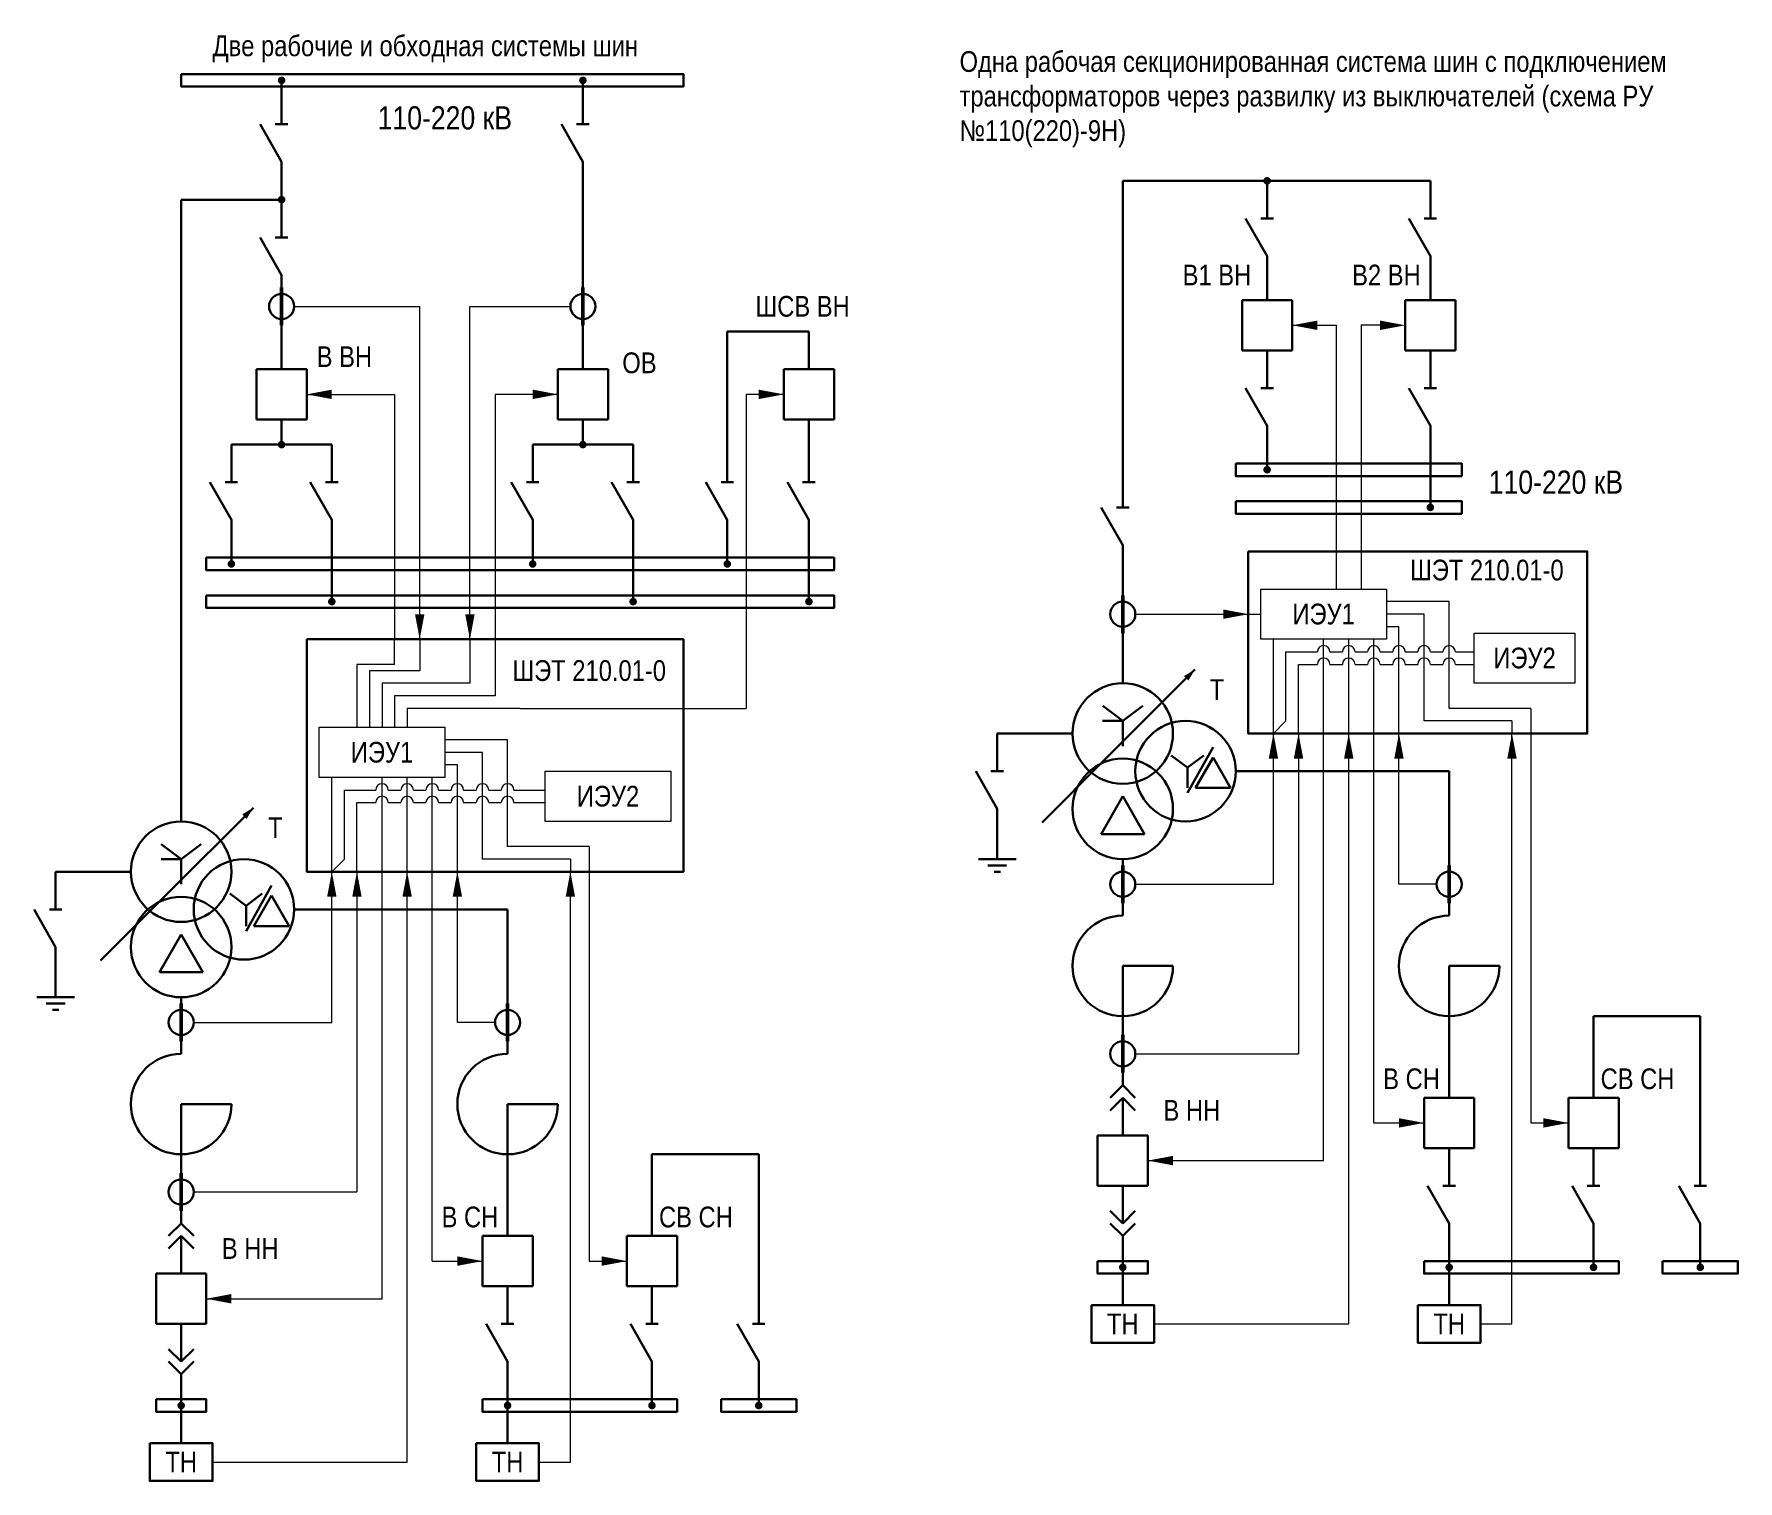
# Model space of a CAD drawing. Header units: millimetres. Extents: x 2410 to 4076, y 2105 to 2893.
# Drawn here: x 3367.7 to 3639.1, y 2660 to 2890.4 of the extents above; entities that cross this region are included whole.
import ezdxf
from ezdxf.enums import TextEntityAlignment as Align

# ---------------------------------------------------------------- set-up
doc = ezdxf.new("R2010")
doc.units = ezdxf.units.MM
doc.layers.add('Основная', color=7, linetype='Continuous', lineweight=30)
doc.layers.add('Тонкая', color=7, linetype='Continuous', lineweight=5)
doc.styles.add('Narrow', font='ARIALN.TTF', dxfattribs={"height": 1.8})
doc.styles.add('Вывод', font='tahoma.ttf', dxfattribs={"height": 2.5})
doc.styles.add('Компонент', font='ARIALN.TTF', dxfattribs={"height": 3.5})

# ---------------------------------------------------------------- blocks, each defined once
blk = doc.blocks.new('*U205')
at = {"ltscale": 0.25}
blk.add_circle((0, 0), 2, dxfattribs=at)
at = {"layer": 'Основная', "color": 0, "lineweight": 50}
blk.add_line((0, -3), (0, 3), dxfattribs=at)
at = {"layer": 'Основная', "style": 'Компонент'}
blk.add_attdef('ОУ', text='', height=3.5, dxfattribs=at).set_placement((-6, 0), align=Align.MIDDLE_CENTER)
blk = doc.blocks.new('*U204')
at = {"ltscale": 0.25}
for p, q in [((-3.46, -4), (0, 2)), ((0, 2), (3.46, -4)), ((-3.46, -4), (3.46, -4))]:
    blk.add_line(p, q, dxfattribs=at)
blk.add_circle((0, 0), 8, dxfattribs=at)
at = {"layer": 'Основная', "style": 'Компонент'}
blk.add_attdef('ОУ', text='', height=3.5, dxfattribs=at).set_placement((17, 0), align=Align.MIDDLE_CENTER)
blk = doc.blocks.new('*U203')
at = {"ltscale": 0.25}
for p, q in [((0, 0), (-20, 0)), ((14.44, 0), (0, 0))]:
    blk.add_line(p, q, dxfattribs=at)
blk.add_lwpolyline([(-18, 0, 1, 0, 0), (-20, 0, 0, 0, 0)], format="xyseb", dxfattribs=at)
at = {"layer": 'Основная', "style": 'Вывод'}
blk.add_attdef('ОС', text='', height=2.5, dxfattribs=at).set_placement((3, 2), align=Align.MIDDLE_CENTER)
blk = doc.blocks.new('*U201')
at = {"ltscale": 0.25}
for q in [(-3.2, 4.4), (3.2, 4.4), (0, -2), (3.21, 2)]:
    blk.add_line((0, 2), q, dxfattribs=at)
blk.add_circle((0, 0), 8, dxfattribs=at)
at = {"layer": 'Основная', "style": 'Компонент'}
blk.add_attdef('ОУ', text='', height=3.5, dxfattribs=at).set_placement((-17, 0), align=Align.MIDDLE_CENTER)
blk = doc.blocks.new('*U41')
at = {"layer": 'Основная', "color": 0}
blk.add_line((0, 0), (6, 3.43), dxfattribs=at)
blk = doc.blocks.new('*U6')
at = {"layer": 'Основная', "color": 0}
blk.add_line((0, -1), (0, 1), dxfattribs=at)
blk = doc.blocks.new('*U202')
at = {"layer": 'Основная', "color": 0}
for p, q in [((0, 3), (0, 9)), ((0, -9), (0, -3))]:
    blk.add_line(p, q, dxfattribs=at)
at = {"ltscale": 0.25, "rotation": 89.99999999999999}
blk.add_blockref('*U6', (0, 3), dxfattribs=at)
at = {"layer": 'Основная', "ltscale": 0.25, "rotation": 89.99999999999999}
blk.add_blockref('*U41', (0, -3), dxfattribs=at)
at = {"layer": 'Основная'}
for tag, height, style, p in [('В1', 2.5, 'Вывод', (2, 7)), ('ОУ', 3.5, 'Компонент', (-12, 0)), ('В2', 2.5, 'Вывод', (2, -7))]:
    blk.add_attdef(tag, text='', height=height, dxfattribs=dict(at, style=style)).set_placement(p, align=Align.MIDDLE_CENTER)
blk = doc.blocks.new('*U195')
at = {"layer": 'Основная'}
for p, q in [((0, 3), (0, 0)), ((-3, 0), (3, 0)), ((-1.5, -1), (1.5, -1)), ((-0.5, -2), (0.5, -2))]:
    blk.add_line(p, q, dxfattribs=at)
blk = doc.blocks.new('*U19')
at = {"layer": 'Основная'}
for p, q in [((0, 0), (-8, 0)), ((-8, -8), (-8, 0)), ((0, -8), (0, 0)), ((0, -8), (-8, -8))]:
    blk.add_line(p, q, dxfattribs=at)
at = {"layer": 'Основная', "style": 'Компонент'}
blk.add_attdef('ОУ', text='', height=3.5, dxfattribs=at).set_placement((-15, -3), align=Align.MIDDLE_CENTER)
blk = doc.blocks.new('*U15')
at = {"layer": 'Основная', "color": 0}
for p, q in [((0, 3), (0, 9)), ((0, -9), (0, -3))]:
    blk.add_line(p, q, dxfattribs=at)
at = {"ltscale": 0.25, "rotation": 89.99999999999999}
blk.add_blockref('*U6', (0, 3), dxfattribs=at)
at = {"layer": 'Основная', "ltscale": 0.25, "rotation": 89.99999999999999}
blk.add_blockref('*U41', (0, -3), dxfattribs=at)
at = {"layer": 'Основная'}
for tag, height, style, p in [('В1', 2.5, 'Вывод', (2, 7)), ('ОУ', 3.5, 'Компонент', (-12, 0)), ('В2', 2.5, 'Вывод', (2, -7))]:
    blk.add_attdef(tag, text='', height=height, dxfattribs=dict(at, style=style)).set_placement(p, align=Align.MIDDLE_CENTER)
blk = doc.blocks.new('*U176')
at = {"ltscale": 0.35}
for q in [(-8, 0), (0, -8)]:
    blk.add_line((0, 0), q, dxfattribs=at)
blk.add_arc((0, 0), 8, 180, 90, dxfattribs=at)
at = {"layer": 'Основная', "style": 'Компонент'}
blk.add_attdef('ОУ', text='', height=3.5, dxfattribs=at).set_placement((-17, 0), align=Align.MIDDLE_CENTER)
blk = doc.blocks.new('*U177')
at = {"ltscale": 0.25}
blk.add_circle((0, 0), 2, dxfattribs=at)
at = {"layer": 'Основная', "color": 0, "lineweight": 50}
blk.add_line((0, -3), (0, 3), dxfattribs=at)
at = {"layer": 'Основная', "style": 'Компонент'}
blk.add_attdef('ОУ', text='', height=3.5, dxfattribs=at).set_placement((-6, 0), align=Align.MIDDLE_CENTER)
blk = doc.blocks.new('*U80')
at = {"layer": 'Основная', "ltscale": 0.25}
for p, q in [((2, 2), (0, 0)), ((0, 0), (2, -2))]:
    blk.add_line(p, q, dxfattribs=at)
blk = doc.blocks.new('*U65')
at = {"color": 0}
for p, q in [((0, 6), (0, 2)), ((0, 0), (0, -6))]:
    blk.add_line(p, q, dxfattribs=at)
at = {"color": 0, "ltscale": 0.25, "xscale": -1, "rotation": 90}
for p in [(0, 2), (0, 0)]:
    blk.add_blockref('*U80', p, dxfattribs=at)
at = {"layer": 'Основная'}
for tag, height, style, p in [('ОУ2', 3.5, 'Компонент', (-5, 6)), ('В2', 2.5, 'Вывод', (3, 6)), ('ОУ1', 3.5, 'Компонент', (-5, -6)), ('В1', 2.5, 'Вывод', (3, -6))]:
    blk.add_attdef(tag, text='', height=height, dxfattribs=dict(at, style=style)).set_placement(p, align=Align.MIDDLE_CENTER)
blk = doc.blocks.new('*U66')
at = {"color": 0}
for p, q in [((0, 0), (0, 6)), ((0, -6), (0, -2))]:
    blk.add_line(p, q, dxfattribs=at)
at = {"color": 0, "ltscale": 0.25, "rotation": 89.99999999999999}
for p in [(0, 0), (0, -2)]:
    blk.add_blockref('*U80', p, dxfattribs=at)
at = {"layer": 'Основная'}
for tag, height, style, p in [('ОУ1', 3.5, 'Компонент', (-5, 6)), ('В1', 2.5, 'Вывод', (3, 6)), ('ОУ2', 3.5, 'Компонент', (-5, -6)), ('В2', 2.5, 'Вывод', (3, -6))]:
    blk.add_attdef(tag, text='', height=height, dxfattribs=dict(at, style=style)).set_placement(p, align=Align.MIDDLE_CENTER)
blk = doc.blocks.new('*U165')
at = {"ltscale": 0.35}
for q in [(-8, 0), (0, -8)]:
    blk.add_line((0, 0), q, dxfattribs=at)
blk.add_arc((0, 0), 8, 180, 90, dxfattribs=at)
at = {"layer": 'Основная', "style": 'Компонент'}
blk.add_attdef('ОУ', text='', height=3.5, dxfattribs=at).set_placement((-17, 0), align=Align.MIDDLE_CENTER)
blk = doc.blocks.new('*U166')
at = {"ltscale": 0.25}
blk.add_circle((0, 0), 2, dxfattribs=at)
at = {"layer": 'Основная', "color": 0, "lineweight": 50}
blk.add_line((0, -3), (0, 3), dxfattribs=at)
at = {"layer": 'Основная', "style": 'Компонент'}
blk.add_attdef('ОУ', text='', height=3.5, dxfattribs=at).set_placement((-6, 0), align=Align.MIDDLE_CENTER)
blk = doc.blocks.new('*U119')
at = {"ltscale": 0.25}
blk.add_circle((0, 0), 2, dxfattribs=at)
at = {"layer": 'Основная', "color": 0, "lineweight": 50}
blk.add_line((0, -3), (0, 3), dxfattribs=at)
at = {"layer": 'Основная', "style": 'Компонент'}
blk.add_attdef('ОУ', text='', height=3.5, dxfattribs=at).set_placement((-6, 0), align=Align.MIDDLE_CENTER)
blk = doc.blocks.new('*U142')
at = {"ltscale": 0.25}
blk.add_circle((0, 0), 2, dxfattribs=at)
at = {"layer": 'Основная', "color": 0, "lineweight": 50}
blk.add_line((0, -3), (0, 3), dxfattribs=at)
at = {"layer": 'Основная', "style": 'Компонент'}
blk.add_attdef('ОУ', text='', height=3.5, dxfattribs=at).set_placement((-6, 0), align=Align.MIDDLE_CENTER)
blk = doc.blocks.new('*U143')
at = {"ltscale": 0.25}
for p, q in [((-3.46, -4), (0, 2)), ((0, 2), (3.46, -4)), ((-3.46, -4), (3.46, -4))]:
    blk.add_line(p, q, dxfattribs=at)
blk.add_circle((0, 0), 8, dxfattribs=at)
at = {"layer": 'Основная', "style": 'Компонент'}
blk.add_attdef('ОУ', text='', height=3.5, dxfattribs=at).set_placement((17, 0), align=Align.MIDDLE_CENTER)
blk = doc.blocks.new('*U144')
at = {"ltscale": 0.25}
for p, q in [((0, 0), (-20, 0)), ((14.44, 0), (0, 0))]:
    blk.add_line(p, q, dxfattribs=at)
blk.add_lwpolyline([(-18, 0, 1, 0, 0), (-20, 0, 0, 0, 0)], format="xyseb", dxfattribs=at)
at = {"layer": 'Основная', "style": 'Вывод'}
blk.add_attdef('ОС', text='', height=2.5, dxfattribs=at).set_placement((3, 2), align=Align.MIDDLE_CENTER)
blk = doc.blocks.new('*U145')
at = {"ltscale": 0.25}
for q in [(-3.2, 4.4), (3.2, 4.4), (0, -2), (3.21, 2)]:
    blk.add_line((0, 2), q, dxfattribs=at)
blk.add_circle((0, 0), 8, dxfattribs=at)
at = {"layer": 'Основная', "style": 'Компонент'}
blk.add_attdef('ОУ', text='', height=3.5, dxfattribs=at).set_placement((-17, 0), align=Align.MIDDLE_CENTER)
blk = doc.blocks.new('*U137')
at = {"layer": 'Основная', "color": 0}
for p, q in [((0, 3), (0, 9)), ((0, -9), (0, -3))]:
    blk.add_line(p, q, dxfattribs=at)
at = {"ltscale": 0.25, "rotation": 89.99999999999999}
blk.add_blockref('*U6', (0, 3), dxfattribs=at)
at = {"layer": 'Основная', "ltscale": 0.25, "rotation": 89.99999999999999}
blk.add_blockref('*U41', (0, -3), dxfattribs=at)
at = {"layer": 'Основная'}
for tag, height, style, p in [('В1', 2.5, 'Вывод', (2, 7)), ('ОУ', 3.5, 'Компонент', (-12, 0)), ('В2', 2.5, 'Вывод', (2, -7))]:
    blk.add_attdef(tag, text='', height=height, dxfattribs=dict(at, style=style)).set_placement(p, align=Align.MIDDLE_CENTER)
blk = doc.blocks.new('*U138')
at = {"layer": 'Основная'}
for p, q in [((0, 3), (0, 0)), ((-3, 0), (3, 0)), ((-1.5, -1), (1.5, -1)), ((-0.5, -2), (0.5, -2))]:
    blk.add_line(p, q, dxfattribs=at)
blk = doc.blocks.new('*U141')
at = {"ltscale": 0.35}
for q in [(-8, 0), (0, -8)]:
    blk.add_line((0, 0), q, dxfattribs=at)
blk.add_arc((0, 0), 8, 180, 90, dxfattribs=at)
at = {"layer": 'Основная', "style": 'Компонент'}
blk.add_attdef('ОУ', text='', height=3.5, dxfattribs=at).set_placement((-17, 0), align=Align.MIDDLE_CENTER)
blk = doc.blocks.new('*U135')
at = {"ltscale": 0.25}
blk.add_circle((0, 0), 2, dxfattribs=at)
at = {"layer": 'Основная', "color": 0, "lineweight": 50}
blk.add_line((0, -3), (0, 3), dxfattribs=at)
at = {"layer": 'Основная', "style": 'Компонент'}
blk.add_attdef('ОУ', text='', height=3.5, dxfattribs=at).set_placement((-6, 0), align=Align.MIDDLE_CENTER)
blk = doc.blocks.new('*U131')
at = {"ltscale": 0.35}
for q in [(-8, 0), (0, -8)]:
    blk.add_line((0, 0), q, dxfattribs=at)
blk.add_arc((0, 0), 8, 180, 90, dxfattribs=at)
at = {"layer": 'Основная', "style": 'Компонент'}
blk.add_attdef('ОУ', text='', height=3.5, dxfattribs=at).set_placement((-17, 0), align=Align.MIDDLE_CENTER)
blk = doc.blocks.new('*U132')
at = {"ltscale": 0.25}
blk.add_circle((0, 0), 2, dxfattribs=at)
at = {"layer": 'Основная', "color": 0, "lineweight": 50}
blk.add_line((0, -3), (0, 3), dxfattribs=at)
at = {"layer": 'Основная', "style": 'Компонент'}
blk.add_attdef('ОУ', text='', height=3.5, dxfattribs=at).set_placement((-6, 0), align=Align.MIDDLE_CENTER)
blk = doc.blocks.new('*U123')
at = {"ltscale": 0.25}
blk.add_circle((0, 0), 2, dxfattribs=at)
at = {"layer": 'Основная', "color": 0, "lineweight": 50}
blk.add_line((0, -3), (0, 3), dxfattribs=at)
at = {"layer": 'Основная', "style": 'Компонент'}
blk.add_attdef('ОУ', text='', height=3.5, dxfattribs=at).set_placement((-6, 0), align=Align.MIDDLE_CENTER)
blk = doc.blocks.new('*U149')
at = {"ltscale": 0.25}
blk.add_circle((0, 0), 2, dxfattribs=at)
at = {"layer": 'Основная', "color": 0, "lineweight": 50}
blk.add_line((0, -3), (0, 3), dxfattribs=at)
at = {"layer": 'Основная', "style": 'Компонент'}
blk.add_attdef('ОУ', text='', height=3.5, dxfattribs=at).set_placement((-6, 0), align=Align.MIDDLE_CENTER)

msp = doc.modelspace()

# ---------------------------------------------------------------- linework, layer by layer
at = {"layer": 'Основная'}
for p, q in [((3407.14, 2882.05), (3407.14, 2883.05)), ((3455.14, 2882.05), (3455.14, 2883.05)), ((3554.14, 2867.05), (3541.14, 2867.05)), ((3541.14, 2867.05), (3541.14, 2815.05)), ((3590.14, 2867.05), (3554.14, 2867.05)), ((3407.14, 2864.05), (3391.14, 2864.05)), ((3455.14, 2864.05), (3455.14, 2846.05)), ((3564.14, 2849.05), (3564.14, 2848.05)), ((3590.14, 2849.05), (3590.14, 2848.05)), ((3407.14, 2846.05), (3407.14, 2837.05)), ((3455.14, 2846.05), (3455.14, 2837.05)), ((3491.14, 2843.05), (3478.14, 2843.05)), ((3478.14, 2843.05), (3478.14, 2825.05)), ((3491.14, 2837.05), (3491.14, 2843.05)), ((3407.14, 2829.05), (3407.14, 2825.05)), ((3455.14, 2829.05), (3455.14, 2825.05)), ((3491.14, 2825.05), (3491.14, 2829.05)), ((3399.14, 2825.05), (3407.14, 2825.05)), ((3407.14, 2825.05), (3415.14, 2825.05)), ((3447.14, 2825.05), (3455.14, 2825.05)), ((3455.14, 2825.05), (3463.14, 2825.05)), ((3564.14, 2822.05), (3564.14, 2821.05)), ((3590.14, 2822.05), (3590.14, 2816.05)), ((3590.14, 2816.05), (3590.14, 2815.05)), ((3399.14, 2807.05), (3399.14, 2806.05)), ((3415.14, 2807.05), (3415.14, 2801.05)), ((3447.14, 2807.05), (3447.14, 2806.05)), ((3463.14, 2807.05), (3463.14, 2801.05)), ((3478.14, 2807.05), (3478.14, 2806.05)), ((3491.14, 2807.05), (3491.14, 2801.05)), ((3415.14, 2801.05), (3415.14, 2800.05)), ((3463.14, 2801.05), (3463.14, 2800.05)), ((3491.14, 2801.05), (3491.14, 2800.05)), ((3541.14, 2789.05), (3541.14, 2787.05)), ((3551.47, 2769.58), (3555.52, 2776.87)), ((3551.47, 2773.63), (3548.87, 2775.57)), ((3551.47, 2773.63), (3554.06, 2775.57)), ((3552.71, 2770.39), (3555.52, 2775.25)), ((3555.52, 2775.25), (3558.32, 2770.39)), ((3551.47, 2773.63), (3551.47, 2770.39)), ((3593.14, 2773.05), (3593.14, 2750.05)), ((3552.71, 2770.39), (3558.32, 2770.39)), ((3391.14, 2767.05), (3391.14, 2765.05)), ((3401.47, 2751.63), (3398.87, 2753.57)), ((3401.47, 2747.58), (3405.52, 2754.87)), ((3401.47, 2751.63), (3404.06, 2753.57)), ((3402.71, 2748.39), (3405.52, 2753.25)), ((3405.52, 2753.25), (3408.32, 2748.39)), ((3401.47, 2751.63), (3401.47, 2748.39)), ((3443.14, 2751.05), (3443.14, 2728.05)), ((3402.71, 2748.39), (3408.32, 2748.39)), ((3541.14, 2742.05), (3541.14, 2723.05)), ((3616.14, 2721.05), (3616.14, 2734.05)), ((3616.14, 2734.05), (3633.14, 2734.05)), ((3633.14, 2734.05), (3633.14, 2709.05)), ((3391.14, 2720.05), (3391.14, 2701.05)), ((3466.14, 2699.05), (3466.14, 2712.05)), ((3466.14, 2712.05), (3483.14, 2712.05)), ((3483.14, 2712.05), (3483.14, 2687.05)), ((3541.14, 2695.05), (3541.14, 2693.05)), ((3541.14, 2693.05), (3541.14, 2688.05)), ((3593.14, 2695.05), (3593.14, 2693.05)), ((3593.14, 2693.05), (3593.14, 2688.05)), ((3616.14, 2695.05), (3616.14, 2694.05)), ((3633.14, 2695.05), (3633.14, 2694.05)), ((3391.14, 2673.05), (3391.14, 2671.05)), ((3391.14, 2671.05), (3391.14, 2666.05)), ((3443.14, 2673.05), (3443.14, 2671.05)), ((3443.14, 2671.05), (3443.14, 2666.05)), ((3466.14, 2673.05), (3466.14, 2672.05)), ((3483.14, 2673.05), (3483.14, 2672.05))]:
    msp.add_line(p, q, dxfattribs=at)
at = {"layer": 'Основная', "ltscale": 0.35}
for p, q in [((3391.14, 2767.05), (3391.14, 2864.05)), ((3541.14, 2789.05), (3541.14, 2805.05))]:
    msp.add_line(p, q, dxfattribs=at)
at = {"layer": 'Основная', "ltscale": 0.25}
for p, q in [((3593.14, 2735.05), (3593.14, 2721.05)), ((3443.14, 2713.05), (3443.14, 2699.05))]:
    msp.add_line(p, q, dxfattribs=at)
at = {"layer": 'Основная'}
for points in [[(3391.14, 2884.05), (3471.14, 2884.05), (3471.14, 2882.05), (3391.14, 2882.05)], [(3559.14, 2822.05), (3595.14, 2822.05), (3595.14, 2820.05), (3559.14, 2820.05)], [(3559.14, 2816.05), (3595.14, 2816.05), (3595.14, 2814.05), (3559.14, 2814.05)], [(3395.14, 2807.05), (3495.14, 2807.05), (3495.14, 2805.05), (3395.14, 2805.05)], [(3561.14, 2808.05), (3615.14, 2808.05), (3615.14, 2779.05), (3561.14, 2779.05)], [(3395.14, 2801.05), (3495.14, 2801.05), (3495.14, 2799.05), (3395.14, 2799.05)], [(3411.14, 2794.05), (3471.14, 2794.05), (3471.14, 2757.05), (3411.14, 2757.05)], [(3537.14, 2695.05), (3545.14, 2695.05), (3545.14, 2693.05), (3537.14, 2693.05)], [(3589.14, 2695.05), (3620.14, 2695.05), (3620.14, 2693.05), (3589.14, 2693.05)], [(3627.14, 2695.05), (3639.14, 2695.05), (3639.14, 2693.05), (3627.14, 2693.05)], [(3536.14, 2688.05), (3546.14, 2688.05), (3546.14, 2682.05), (3536.14, 2682.05)], [(3588.14, 2688.05), (3598.14, 2688.05), (3598.14, 2682.05), (3588.14, 2682.05)], [(3387.14, 2673.05), (3395.14, 2673.05), (3395.14, 2671.05), (3387.14, 2671.05)], [(3439.14, 2673.05), (3470.14, 2673.05), (3470.14, 2671.05), (3439.14, 2671.05)], [(3477.14, 2673.05), (3489.14, 2673.05), (3489.14, 2671.05), (3477.14, 2671.05)], [(3386.14, 2666.05), (3396.14, 2666.05), (3396.14, 2660.05), (3386.14, 2660.05)], [(3438.14, 2666.05), (3448.14, 2666.05), (3448.14, 2660.05), (3438.14, 2660.05)]]:
    msp.add_lwpolyline(points, close=True, dxfattribs=at)
at = {"layer": 'Основная', "ltscale": 0.25, "const_width": 0.6}
for points in [[(3406.84, 2883.05, 1), (3407.44, 2883.05, 1)], [(3454.84, 2883.05, 1), (3455.44, 2883.05, 1)], [(3564.44, 2867.05, 1), (3563.84, 2867.05, 1)], [(3407.44, 2864.05, 1), (3406.84, 2864.05, 1)], [(3407.44, 2825.05, 1), (3406.84, 2825.05, 1)], [(3455.44, 2825.05, 1), (3454.84, 2825.05, 1)], [(3563.84, 2821.05, 1), (3564.44, 2821.05, 1)], [(3589.84, 2815.05, 1), (3590.44, 2815.05, 1)], [(3398.84, 2806.05, 1), (3399.44, 2806.05, 1)], [(3446.84, 2806.05, 1), (3447.44, 2806.05, 1)], [(3477.84, 2806.05, 1), (3478.44, 2806.05, 1)], [(3414.84, 2800.05, 1), (3415.44, 2800.05, 1)], [(3462.84, 2800.05, 1), (3463.44, 2800.05, 1)], [(3490.84, 2800.05, 1), (3491.44, 2800.05, 1)], [(3540.84, 2694.05, 1), (3541.44, 2694.05, 1)], [(3592.84, 2694.05, 1), (3593.44, 2694.05, 1)], [(3615.84, 2694.05, 1), (3616.44, 2694.05, 1)], [(3632.84, 2694.05, 1), (3633.44, 2694.05, 1)], [(3390.84, 2672.05, 1), (3391.44, 2672.05, 1)], [(3442.84, 2672.05, 1), (3443.44, 2672.05, 1)], [(3465.84, 2672.05, 1), (3466.44, 2672.05, 1)], [(3482.84, 2672.05, 1), (3483.44, 2672.05, 1)]]:
    msp.add_lwpolyline(points, format="xyb", close=True, dxfattribs=at)
at = {"layer": 'Основная', "ltscale": 0.35}
for points in [[(3521.14, 2779.05), (3523.14, 2779.05)], [(3523.14, 2779.05), (3533.14, 2779.05)], [(3541.14, 2759.05), (3541.14, 2750.05)], [(3593.14, 2759.05), (3593.14, 2750.05)], [(3371.14, 2757.05), (3373.14, 2757.05)], [(3373.14, 2757.05), (3383.14, 2757.05)], [(3391.14, 2737.05), (3391.14, 2728.05)], [(3443.14, 2737.05), (3443.14, 2728.05)]]:
    msp.add_lwpolyline(points, dxfattribs=at)
at = {"layer": 'Основная'}
for points in [[(3559.14, 2773.05), (3567.14, 2773.05)], [(3567.14, 2773.05), (3593.14, 2773.05)], [(3409.14, 2751.05), (3417.14, 2751.05)], [(3417.14, 2751.05), (3443.14, 2751.05)]]:
    msp.add_lwpolyline(points, dxfattribs=at)
at = {"layer": 'Основная', "ltscale": 0.35}
for centre in [(3551.14, 2773.05), (3401.14, 2751.05)]:
    msp.add_circle(centre, 8, dxfattribs=at)
at = {"layer": 'Тонкая'}
for p, q in [((3409.14, 2847.05), (3429.14, 2847.05)), ((3429.14, 2794.05), (3429.14, 2847.05)), ((3437.14, 2794.05), (3437.14, 2847.05)), ((3437.14, 2847.05), (3453.14, 2847.05)), ((3568.14, 2844.05), (3575.14, 2844.05)), ((3575.14, 2844.05), (3575.14, 2808.05)), ((3584.14, 2844.05), (3579.14, 2844.05)), ((3579.14, 2844.05), (3579.14, 2808.05)), ((3411.14, 2833.05), (3425.14, 2833.05)), ((3425.14, 2833.05), (3425.14, 2794.05)), ((3451.14, 2833.05), (3441.14, 2833.05)), ((3441.14, 2833.05), (3441.14, 2794.05)), ((3487.14, 2833.05), (3481.14, 2833.05)), ((3481.14, 2833.05), (3481.14, 2783.05)), ((3575.14, 2808.05), (3575.14, 2802.05)), ((3579.14, 2808.05), (3579.14, 2802.05)), ((3593.14, 2800.05), (3583.14, 2800.05)), ((3593.14, 2783.05), (3593.14, 2800.05)), ((3543.14, 2798.05), (3561.14, 2798.05)), ((3561.14, 2798.05), (3563.14, 2798.05)), ((3589.14, 2798.05), (3583.14, 2798.05)), ((3585.14, 2796.05), (3583.14, 2796.05)), ((3585.14, 2779.05), (3585.14, 2796.05)), ((3589.14, 2781.05), (3589.14, 2798.05)), ((3425.14, 2790.05), (3425.14, 2794.05)), ((3429.14, 2794.05), (3429.14, 2789.05)), ((3437.14, 2794.05), (3437.14, 2787.05)), ((3441.14, 2794.05), (3441.14, 2785.05)), ((3565.14, 2779.05), (3565.14, 2794.05)), ((3573.14, 2779.05), (3573.14, 2794.05)), ((3577.14, 2779.05), (3577.14, 2794.05)), ((3581.14, 2779.05), (3581.14, 2794.05)), ((3567.14, 2781.05), (3567.14, 2792.05)), ((3567.14, 2792.05), (3572.14, 2792.05)), ((3574.14, 2792.05), (3576.14, 2792.05)), ((3578.14, 2792.05), (3580.14, 2792.05)), ((3582.14, 2792.05), (3584.14, 2792.05)), ((3586.14, 2792.05), (3588.14, 2792.05)), ((3590.14, 2792.05), (3592.14, 2792.05)), ((3594.14, 2792.05), (3597.14, 2792.05)), ((3425.14, 2790.05), (3419.14, 2790.05)), ((3419.14, 2790.05), (3419.14, 2780.05)), ((3429.14, 2789.05), (3421.14, 2789.05)), ((3421.14, 2789.05), (3421.14, 2780.05)), ((3569.14, 2779.05), (3569.14, 2790.05)), ((3569.14, 2790.05), (3572.14, 2790.05)), ((3574.14, 2790.05), (3576.14, 2790.05)), ((3578.14, 2790.05), (3580.14, 2790.05)), ((3582.14, 2790.05), (3584.14, 2790.05)), ((3586.14, 2790.05), (3588.14, 2790.05)), ((3590.14, 2790.05), (3592.14, 2790.05)), ((3594.14, 2790.05), (3597.14, 2790.05)), ((3437.14, 2787.05), (3423.14, 2787.05)), ((3423.14, 2787.05), (3423.14, 2780.05)), ((3441.14, 2785.05), (3425.14, 2785.05)), ((3425.14, 2785.05), (3425.14, 2780.05)), ((3445.14, 2783.05), (3427.14, 2783.05)), ((3427.14, 2783.05), (3427.14, 2780.05)), ((3445.14, 2783.05), (3471.14, 2783.05)), ((3471.14, 2783.05), (3481.14, 2783.05)), ((3606.14, 2783.05), (3593.14, 2783.05)), ((3606.14, 2783.05), (3606.14, 2779.05)), ((3565.14, 2779.05), (3567.14, 2781.05)), ((3603.14, 2781.05), (3589.14, 2781.05)), ((3603.14, 2781.05), (3603.14, 2779.05)), ((3443.14, 2778.05), (3433.14, 2778.05)), ((3443.14, 2761.05), (3443.14, 2778.05)), ((3565.14, 2755.05), (3565.14, 2779.05)), ((3569.14, 2779.05), (3569.14, 2728.05)), ((3573.14, 2711.05), (3573.14, 2779.05)), ((3577.14, 2685.05), (3577.14, 2779.05)), ((3581.14, 2717.05), (3581.14, 2779.05)), ((3585.14, 2755.05), (3585.14, 2779.05)), ((3603.14, 2685.05), (3603.14, 2779.05)), ((3606.14, 2779.05), (3606.14, 2717.05)), ((3439.14, 2776.05), (3433.14, 2776.05)), ((3435.14, 2774.05), (3433.14, 2774.05)), ((3435.14, 2757.05), (3435.14, 2774.05)), ((3439.14, 2759.05), (3439.14, 2776.05)), ((3415.14, 2757.05), (3415.14, 2772.05)), ((3423.14, 2757.05), (3423.14, 2772.05)), ((3427.14, 2757.05), (3427.14, 2772.05)), ((3431.14, 2757.05), (3431.14, 2772.05)), ((3417.14, 2759.05), (3417.14, 2770.05)), ((3417.14, 2770.05), (3422.14, 2770.05)), ((3424.14, 2770.05), (3426.14, 2770.05)), ((3428.14, 2770.05), (3430.14, 2770.05)), ((3432.14, 2770.05), (3434.14, 2770.05)), ((3436.14, 2770.05), (3438.14, 2770.05)), ((3440.14, 2770.05), (3442.14, 2770.05)), ((3444.14, 2770.05), (3449.14, 2770.05)), ((3419.14, 2757.05), (3419.14, 2768.05)), ((3419.14, 2768.05), (3422.14, 2768.05)), ((3424.14, 2768.05), (3426.14, 2768.05)), ((3428.14, 2768.05), (3430.14, 2768.05)), ((3432.14, 2768.05), (3434.14, 2768.05)), ((3436.14, 2768.05), (3438.14, 2768.05)), ((3440.14, 2768.05), (3442.14, 2768.05)), ((3444.14, 2768.05), (3449.14, 2768.05)), ((3456.14, 2761.05), (3443.14, 2761.05)), ((3456.14, 2761.05), (3456.14, 2757.05)), ((3415.14, 2757.05), (3417.14, 2759.05)), ((3453.14, 2759.05), (3439.14, 2759.05)), ((3453.14, 2759.05), (3453.14, 2757.05)), ((3415.14, 2733.05), (3415.14, 2757.05)), ((3419.14, 2757.05), (3419.14, 2706.05)), ((3423.14, 2689.05), (3423.14, 2757.05)), ((3427.14, 2663.05), (3427.14, 2757.05)), ((3431.14, 2695.05), (3431.14, 2757.05)), ((3435.14, 2733.05), (3435.14, 2757.05)), ((3453.14, 2663.05), (3453.14, 2757.05)), ((3456.14, 2757.05), (3456.14, 2695.05)), ((3543.14, 2755.05), (3565.14, 2755.05)), ((3591.14, 2755.05), (3585.14, 2755.05)), ((3393.14, 2733.05), (3415.14, 2733.05)), ((3441.14, 2733.05), (3435.14, 2733.05)), ((3543.14, 2728.05), (3569.14, 2728.05)), ((3581.14, 2717.05), (3589.14, 2717.05)), ((3606.14, 2717.05), (3612.14, 2717.05)), ((3608.14, 2717.05), (3612.14, 2717.05)), ((3545.14, 2711.05), (3573.14, 2711.05)), ((3393.14, 2706.05), (3419.14, 2706.05)), ((3431.14, 2695.05), (3439.14, 2695.05)), ((3456.14, 2695.05), (3462.14, 2695.05)), ((3458.14, 2695.05), (3462.14, 2695.05)), ((3395.14, 2689.05), (3423.14, 2689.05)), ((3546.14, 2685.05), (3577.14, 2685.05)), ((3598.14, 2685.05), (3603.14, 2685.05)), ((3396.14, 2663.05), (3427.14, 2663.05)), ((3448.14, 2663.05), (3453.14, 2663.05))]:
    msp.add_line(p, q, dxfattribs=at)
at = {"layer": 'Тонкая', "ltscale": 0.3}
for points in [[(3568.14, 2844.05, 0, 1.5, 0), (3572.14, 2844.05, 0, 0, 0)], [(3586.14, 2844.05, 0, 1.5, 0), (3582.14, 2844.05, 0, 0, 0)], [(3411.14, 2833.05, 0, 1.5, 0), (3415.14, 2833.05, 0, 0, 0)], [(3451.14, 2833.05, 0, 1.5, 0), (3447.14, 2833.05, 0, 0, 0)], [(3487.14, 2833.05, 0, 1.5, 0), (3483.14, 2833.05, 0, 0, 0)], [(3429.14, 2794.05, 0, 1.5, 0), (3429.14, 2798.05, 0, 0, 0)], [(3437.14, 2794.05, 0, 1.5, 0), (3437.14, 2798.05, 0, 0, 0)], [(3561.14, 2798.05, 0, 1.5, 0), (3557.14, 2798.05, 0, 0, 0)], [(3565.14, 2779.05, 0, 1.5, 0), (3565.14, 2775.05, 0, 0, 0)], [(3569.14, 2779.05, 0, 1.5, 0), (3569.14, 2775.05, 0, 0, 0)], [(3577.14, 2779.05, 0, 1.5, 0), (3577.14, 2775.05, 0, 0, 0)], [(3585.14, 2779.05, 0, 1.5, 0), (3585.14, 2775.05, 0, 0, 0)], [(3603.14, 2779.05, 0, 1.5, 0), (3603.14, 2775.05, 0, 0, 0)], [(3415.14, 2757.05, 0, 1.5, 0), (3415.14, 2753.05, 0, 0, 0)], [(3419.14, 2757.05, 0, 1.5, 0), (3419.14, 2753.05, 0, 0, 0)], [(3427.14, 2757.05, 0, 1.5, 0), (3427.14, 2753.05, 0, 0, 0)], [(3435.14, 2757.05, 0, 1.5, 0), (3435.14, 2753.05, 0, 0, 0)], [(3453.14, 2757.05, 0, 1.5, 0), (3453.14, 2753.05, 0, 0, 0)], [(3589.14, 2717.05, 0, 1.5, 0), (3585.14, 2717.05, 0, 0, 0)], [(3612.14, 2717.05, 0, 1.5, 0), (3608.14, 2717.05, 0, 0, 0)], [(3545.14, 2711.05, 0, 1.5, 0), (3549.14, 2711.05, 0, 0, 0)], [(3439.14, 2695.05, 0, 1.5, 0), (3435.14, 2695.05, 0, 0, 0)], [(3462.14, 2695.05, 0, 1.5, 0), (3458.14, 2695.05, 0, 0, 0)], [(3395.14, 2689.05, 0, 1.5, 0), (3399.14, 2689.05, 0, 0, 0)]]:
    msp.add_lwpolyline(points, format="xyseb", dxfattribs=at)
at = {"layer": 'Тонкая'}
for points in [[(3563.14, 2802.05), (3583.14, 2802.05), (3583.14, 2794.05), (3563.14, 2794.05)], [(3597.14, 2795.05), (3613.14, 2795.05), (3613.14, 2787.05), (3597.14, 2787.05)], [(3413.14, 2780.05), (3433.14, 2780.05), (3433.14, 2772.05), (3413.14, 2772.05)], [(3449.14, 2773.05), (3469.14, 2773.05), (3469.14, 2765.05), (3449.14, 2765.05)]]:
    msp.add_lwpolyline(points, close=True, dxfattribs=at)
for centre in [(3573.14, 2792.05), (3577.14, 2792.05), (3581.14, 2792.05), (3585.14, 2792.05), (3589.14, 2792.05), (3593.14, 2792.05), (3573.14, 2790.05), (3577.14, 2790.05), (3581.14, 2790.05), (3585.14, 2790.05), (3589.14, 2790.05), (3593.14, 2790.05), (3423.14, 2770.05), (3423.14, 2768.05), (3427.14, 2770.05), (3427.14, 2768.05), (3431.14, 2770.05), (3431.14, 2768.05), (3435.14, 2770.05), (3435.14, 2768.05), (3439.14, 2770.05), (3439.14, 2768.05), (3443.14, 2770.05), (3443.14, 2768.05)]:
    msp.add_arc(centre, 1, 0, 180, dxfattribs=at)

# ---------------------------------------------------------------- block references
at = {"layer": 'Основная'}
for p in [(3407.14, 2873.05), (3455.14, 2873.05), (3564.14, 2858.05), (3590.14, 2858.05), (3407.14, 2855.05), (3564.14, 2831.05), (3590.14, 2831.05), (3399.14, 2816.05), (3415.14, 2816.05), (3447.14, 2816.05), (3463.14, 2816.05), (3478.14, 2816.05), (3491.14, 2816.05), (3541.14, 2812.05), (3593.14, 2704.05), (3616.14, 2704.05), (3633.14, 2704.05), (3443.14, 2682.05), (3466.14, 2682.05), (3483.14, 2682.05)]:
    msp.add_blockref('*U15', p, dxfattribs=at)
at = {"layer": 'Основная', "ltscale": 0.25}
for name, p in [('*U123', (3407.14, 2847.05)), ('*U149', (3455.14, 2847.05)), ('*U119', (3541.14, 2798.05)), ('*U177', (3541.14, 2755.05)), ('*U166', (3593.14, 2755.05)), ('*U135', (3391.14, 2733.05)), ('*U132', (3443.14, 2733.05)), ('*U205', (3541.14, 2728.05)), ('*U65', (3541.14, 2721.05)), ('*U19', (3545.14, 2715.05)), ('*U142', (3391.14, 2706.05)), ('*U66', (3541.14, 2701.05)), ('*U65', (3391.14, 2699.05)), ('*U19', (3395.14, 2693.05)), ('*U66', (3391.14, 2679.05))]:
    msp.add_blockref(name, p, dxfattribs=at)
at = {"layer": 'Основная', "ltscale": 0.25, "rotation": 180}
for p in [(3560.14, 2840.05), (3586.14, 2840.05), (3403.14, 2829.05), (3451.14, 2829.05), (3487.14, 2829.05), (3589.14, 2713.05), (3612.14, 2713.05), (3439.14, 2691.05), (3462.14, 2691.05)]:
    msp.add_blockref('*U19', p, dxfattribs=at)
at = {"layer": 'Основная', "ltscale": 0.35, "rotation": 224.9999999999999}
for name, p in [('*U203', (3538.5, 2775.1)), ('*U144', (3388.5, 2753.1))]:
    msp.add_blockref(name, p, dxfattribs=at)
at = {"layer": 'Основная', "ltscale": 0.35, "xscale": -1}
for name, p in [('*U201', (3541.14, 2779.05)), ('*U145', (3391.14, 2757.05))]:
    msp.add_blockref(name, p, dxfattribs=at)
at = {"layer": 'Основная', "ltscale": 0.35}
for name, p in [('*U202', (3521.14, 2770.05)), ('*U204', (3541.14, 2767.05)), ('*U195', (3521.14, 2759.05)), ('*U137', (3371.14, 2748.05)), ('*U143', (3391.14, 2745.05)), ('*U138', (3371.14, 2737.05))]:
    msp.add_blockref(name, p, dxfattribs=at)
at = {"layer": 'Основная', "ltscale": 0.25, "xscale": -1}
for name, p in [('*U176', (3541.14, 2742.05)), ('*U165', (3593.14, 2742.05)), ('*U141', (3391.14, 2720.05)), ('*U131', (3443.14, 2720.05))]:
    msp.add_blockref(name, p, dxfattribs=at)

# ---------------------------------------------------------------- texts
at = {"layer": 'Основная', "style": 'Narrow'}
for s, insert, char_height, width, attachment_point in [('\\pt9.9;Две рабочие и обходная системы шин', (3396.14, 2888.05), 3.3, 76.4846, 4), ('\\pt9.9;Одна рабочая секционированная система шин с подключением трансформаторов через развилку из выключателей (схема РУ №110(220)-9Н)', (3515.14, 2880.05), 3.3, 117.1951, 4), ('\\pi-11.1,l11.1,t11.1;110-220 кВ', (3433.14, 2877.05), 3.7, 53.3807, 5), ('\\pi-9.9,l9.9,t9.9;В1 ВН', (3556.14, 2852.05), 3.3, 20.6975, 5), ('\\pi-9.9,l9.9,t9.9;В2 ВН', (3583.14, 2852.05), 3.3, 20.6975, 5), ('\\pi-9.9,l9.9,t9.9;ШСВ ВН', (3490.14, 2847.05), 3.3, 18.7584, 5), ('\\pi-9.9,l9.9,t9.9;В ВН', (3417.14, 2839.05), 3.3, 10, 5), ('\\pi-9.9,l9.9,t9.9;ОВ', (3464.14, 2838.05), 3.3, 10, 5), ('\\pi-11.1,l11.1,t11.1;110-220 кВ', (3610.14, 2819.05), 3.7, 53.3807, 5), ('ШЭТ 210.01-0', (3599.14, 2805.05), 3.3, 30.9312, 5), ('ИЭУ1', (3573.14, 2798.05), 3.3, 20, 5), ('ШЭТ 210.01-0', (3456.14, 2789.05), 3.3, 30.9312, 5), ('ИЭУ2', (3605.14, 2791.05), 3.3, 16, 5), ('\\pi-9.9,l9.9,t9.9;T', (3556.14, 2786.05), 3.3, 21.8485, 5), ('ИЭУ1', (3423.14, 2776.05), 3.3, 20, 5), ('ИЭУ2', (3459.14, 2769.05), 3.3, 20, 5), ('\\pi-9.9,l9.9,t9.9;T', (3406.14, 2764.05), 3.3, 21.8485, 5), ('\\pi-9.9,l9.9,t9.9;В СН', (3587.14, 2724.05), 3.3, 21.8485, 5), ('\\pi-9.9,l9.9,t9.9;СВ СН', (3623.14, 2724.05), 3.3, 21.8485, 5), ('\\pi-9.9,l9.9,t9.9;В НН', (3552.14, 2719.05), 3.3, 21.8485, 5), ('\\pi-9.9,l9.9,t9.9;В СН', (3437.14, 2702.05), 3.3, 21.8485, 5), ('\\pi-9.9,l9.9,t9.9;СВ СН', (3473.14, 2702.05), 3.3, 21.8485, 5), ('\\pi-9.9,l9.9,t9.9;В НН', (3402.14, 2697.05), 3.3, 21.8485, 5), ('ТН', (3541.14, 2685.05), 3.3, 10, 5), ('ТН', (3593.14, 2685.05), 3.3, 10, 5), ('ТН', (3391.14, 2663.05), 3.3, 10, 5), ('ТН', (3443.14, 2663.05), 3.3, 10, 5)]:
    msp.add_mtext(s, dxfattribs=dict(at, insert=insert, char_height=char_height, width=width, attachment_point=attachment_point))

doc.saveas('drawing.dxf')
